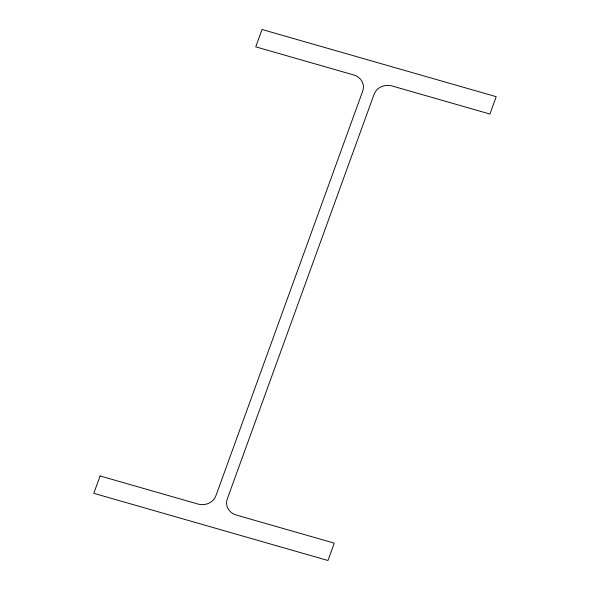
<?xml version="1.0" encoding="UTF-8"?>
<svg xmlns="http://www.w3.org/2000/svg" width="590" height="590" viewBox="0 0 590 590"><rect width="100%" height="100%" fill="white"/><g stroke="black" fill="none" stroke-linecap="round" stroke-linejoin="round"><path stroke-width="0.89" d="M100.086 475.96L93.788 493.314L327.952 560.5L334.25 543.147L236.31 515.048A14.189 12.803 -3.1 0 1 227.268 498.97L374.075 94.289A14.189 12.803 -3.1 0 1 391.981 85.941L489.914 114.04L496.212 96.686L262.048 29.5L255.75 46.853L353.69 74.952A14.189 12.803 -3.1 0 1 362.732 91.03L215.925 495.711A14.189 12.803 -3.1 0 1 198.019 504.059L100.086 475.96"/></g></svg>
